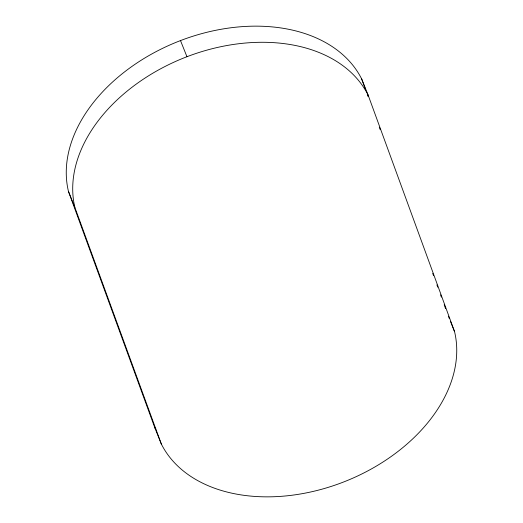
<?xml version="1.0" encoding="UTF-8"?>
<svg xmlns="http://www.w3.org/2000/svg" width="523" height="523" viewBox="0 0 523 523"><rect width="100%" height="100%" fill="white"/><g stroke="black" fill="none" stroke-linecap="round" stroke-linejoin="round"><path stroke-width="0.78" d="M154.86 427.866L161.319 444.001A157.534 109.431 -21.8 0 0 342.506 482.415A157.534 109.431 -21.8 0 0 454.552 331.634L368.14 95.134L361.681 78.999A157.534 109.431 -21.8 0 0 180.494 40.585A157.534 109.431 -21.8 0 0 68.448 191.366L154.86 427.866L155.834 429.167M448.394 316.232L449.277 318.429M450.447 321.364L454.552 331.634M180.494 40.585L186.953 56.719A157.534 109.431 -21.8 0 1 368.14 95.134M68.448 191.366L74.9 207.5L161.319 444.001M361.681 78.999L365.597 89.714M367.277 94.31L368.114 96.605M379.299 127.22L380.143 129.514M432.717 273.405L433.56 275.699M436.914 284.885L437.751 287.179M440.549 294.835L441.386 297.129M444.184 304.785L445.583 308.609M74.9 207.5A157.534 109.431 -21.8 0 1 186.953 56.719"/></g></svg>
